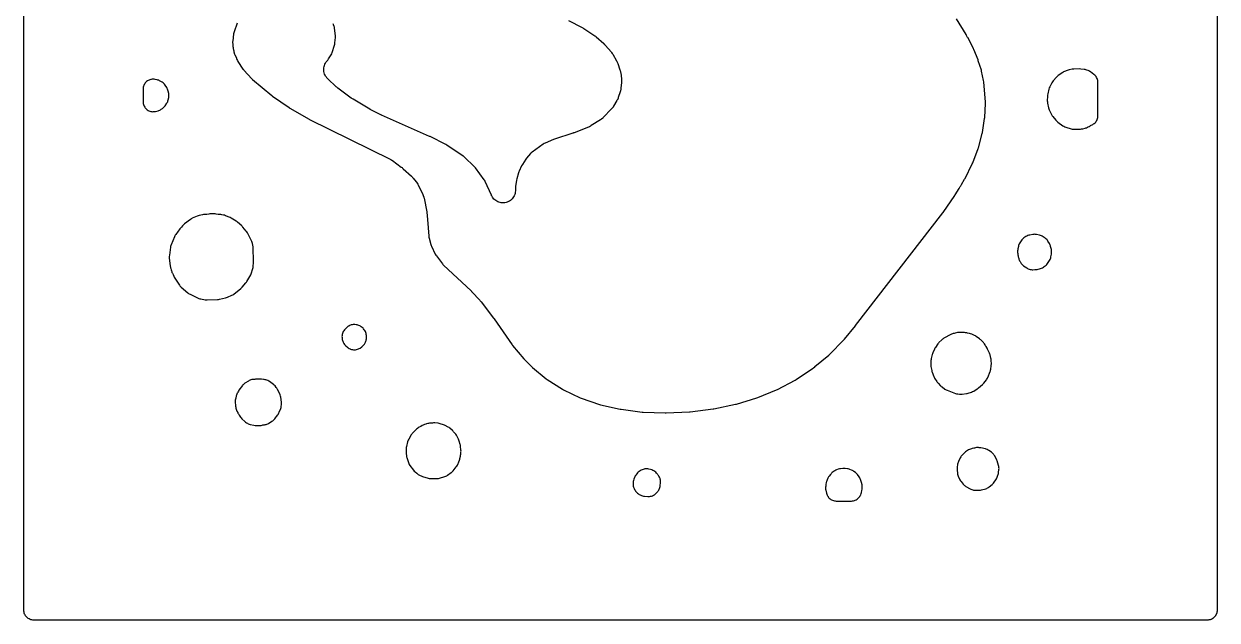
# Model space of a CAD drawing. Header units: millimetres. Extents: x 0 to 300, y 0 to 300.
# Drawn here: x -0.1 to 300.1, y -0.1 to 150 of the extents above; entities that cross this region are included whole.
import ezdxf

# ---------------------------------------------------------------- set-up
doc = ezdxf.new("R2010")
doc.units = ezdxf.units.MM
doc.layers.add('CUT', color=7, linetype='CONTINUOUS')

msp = doc.modelspace()

# ---------------------------------------------------------------- linework, layer by layer
at = {"layer": 'CUT'}
for points in [[(300.1485, 297.0131), (300.1485, 2.4114), (300.1339, 2.114), (300.1297, 2.0799), (300.102, 1.893), (300.1003, 1.8816), (300.099, 1.8729), (300.0988, 1.8714), (300.0917, 1.8394), (300.0401, 1.6336), (300.0302, 1.6033), (299.9584, 1.4029), (299.9456, 1.3737), (299.8932, 1.2629), (299.8922, 1.2608), (299.8547, 1.1814), (299.8388, 1.1531), (299.838, 1.1519), (299.8352, 1.1471), (299.8173, 1.1173), (299.7299, 0.9714), (299.7105, 0.9436), (299.6986, 0.9275), (299.6934, 0.9206), (299.6729, 0.8929), (299.5852, 0.7747), (299.562, 0.7475), (299.5181, 0.6991), (299.5145, 0.6951), (299.4969, 0.6757), (299.4223, 0.5933), (299.3946, 0.5666), (299.3171, 0.4964), (299.3158, 0.4953), (299.3012, 0.482), (299.2426, 0.4289), (299.2098, 0.4029), (299.0526, 0.2863), (299.0501, 0.2845), (299.048, 0.2829), (299.0479, 0.2828), (299.0096, 0.2581), (298.9887, 0.2456), (298.9747, 0.2372), (298.9376, 0.215), (298.8402, 0.1566), (298.7957, 0.1337), (298.6213, 0.0513), (298.5703, 0.031), (298.3936, -0.0322), (298.3357, -0.0489), (298.3186, -0.0532), (298.2281, -0.0759), (298.2192, -0.0781), (298.159, -0.0932), (298.0942, -0.1052), (297.9198, -0.131), (297.8482, -0.1372), (297.5872, -0.15), (297.0119, -0.15), (297.0112, -0.15), (2.9618, -0.15), (2.4114, -0.15), (2.1453, -0.1369), (2.1053, -0.135), (1.8629, -0.099), (1.6252, -0.0395), (1.3944, 0.0431), (1.1729, 0.1479), (0.9627, 0.2738), (0.7659, 0.4198), (0.5844, 0.5844), (0.4198, 0.7659), (0.2738, 0.9627), (0.1479, 1.1729), (0.0431, 1.3944), (-0.0395, 1.6252), (-0.099, 1.8629), (-0.135, 2.1053), (-0.15, 2.4114), (-0.15, 2.9225), (-0.15, 2.927), (-0.15, 297)], [(53.4877, 150.1516), (52.7483, 148.0152), (52.6747, 147.7594), (52.6288, 147.4972), (52.4064, 145.6553), (52.3899, 145.4425), (52.3916, 145.2292), (52.4115, 145.0167), (52.4574, 144.6809), (52.4709, 144.2747), (52.4922, 144.0211), (52.5393, 143.7709), (52.6378, 143.3625), (52.6505, 143.2698), (52.7106, 142.9693), (52.792, 142.7238), (52.8136, 142.6342), (52.8833, 142.3971), (52.9762, 142.168), (53.2361, 141.6083), (53.4873, 140.9818), (53.5938, 140.751), (53.7232, 140.5321), (54.9832, 138.6291), (55.1023, 138.4641), (55.2345, 138.3094), (57.1933, 136.197), (57.4206, 135.9808), (62.2199, 131.9585), (62.4013, 131.8201), (66.5962, 128.9117), (66.6277, 128.8902), (66.6335, 128.8863), (66.7698, 128.8011), (71.6132, 125.9851), (71.6416, 125.9688), (71.6465, 125.966), (71.7681, 125.9018), (92.0185, 115.9059), (92.156, 115.8345), (92.1803, 115.8212), (92.4458, 115.6616), (92.469, 115.6463), (92.5966, 115.5584), (94.8339, 113.9484), (95.0287, 113.7982), (95.1575, 113.692), (95.3421, 113.5294), (97.3785, 111.6131), (97.5373, 111.4545), (97.6419, 111.3435), (97.7909, 111.1756), (98.5661, 110.2478), (98.6645, 110.1248), (98.6817, 110.1025), (98.8481, 109.8654), (98.994, 109.6152), (99.0072, 109.5902), (99.0778, 109.4494), (100.2479, 106.989), (100.3374, 106.7855), (100.3522, 106.7488), (100.4942, 106.3279), (100.5046, 106.2897), (100.5567, 106.0736), (101.2723, 102.6623), (101.2891, 102.5662), (101.37, 101.6892), (101.3701, 101.6884), (101.3727, 101.6597), (101.4601, 100.7122), (101.7664, 96.5336), (101.7963, 96.2904), (101.8498, 96.0514), (102.2995, 94.4216), (102.3656, 94.2167), (102.4491, 94.0184), (103.3942, 92.0186), (103.5142, 91.7948), (103.6562, 91.5844), (105.1743, 89.5652), (105.3127, 89.3969), (105.4652, 89.2414), (112.3785, 82.7777), (112.4659, 82.6933), (112.5243, 82.6351), (112.6089, 82.5479), (114.5924, 80.4367), (114.7223, 80.291), (114.8079, 80.1898), (114.9301, 80.0376), (118.0567, 75.9256), (118.105, 75.8607), (118.1373, 75.8163), (118.1841, 75.7504), (122.7263, 69.2099), (122.8489, 69.0478), (125.6599, 65.6302), (125.8234, 65.4501), (127.6661, 63.6082), (127.8433, 63.4473), (131.2944, 60.6026), (131.5513, 60.4169), (135.3809, 58.0026), (135.6382, 57.8608), (139.8722, 55.8421), (140.1416, 55.7324), (144.7223, 54.1713), (144.9843, 54.0976), (149.9429, 52.991), (150.1604, 52.9525), (155.4305, 52.2571), (155.6706, 52.2372), (161.2582, 52.0427), (161.2956, 52.0417), (161.3024, 52.0416), (161.4603, 52.0434), (167.3228, 52.2979), (167.5279, 52.3153), (173.3179, 53.0472), (173.3542, 53.0521), (173.3608, 53.053), (173.5131, 53.0793), (178.9511, 54.1944), (179.1804, 54.2528), (184.3176, 55.8247), (184.5285, 55.8997), (189.2776, 57.8325), (189.5017, 57.9368), (193.9515, 60.2841), (194.1813, 60.4215), (198.3584, 63.2337), (198.5579, 63.383), (198.8935, 63.6613), (198.9032, 63.6685), (198.9393, 63.6992), (202.4324, 66.5958), (202.6183, 66.7665), (206.1961, 70.4009), (206.3495, 70.5718), (209.1161, 73.9539), (209.1588, 74.0077), (231.1198, 102.4132), (231.1362, 102.4347), (231.1392, 102.4386), (231.2058, 102.531), (234.1356, 106.7976), (234.1517, 106.8213), (234.1545, 106.8255), (234.2189, 106.9268), (235.1988, 108.5532), (235.5083, 109.0264), (235.62, 109.2146), (235.8009, 109.5524), (236.6034, 110.8842), (236.7046, 111.0696), (238.5378, 114.7906), (238.6305, 115.003), (239.995, 118.5737), (240.0738, 118.8164), (241.0287, 122.3648), (241.0862, 122.6384), (241.6239, 126.1719), (241.6489, 126.4166), (241.8345, 129.9444), (241.83, 130.2756), (241.4188, 135.4047), (241.3737, 135.7178), (240.8814, 138.0664), (240.8163, 138.3137), (240.0497, 140.7155), (240.0382, 140.7507), (240.036, 140.7572), (239.9818, 140.9034), (238.9234, 143.5068), (238.8389, 143.6924), (237.4516, 146.4391), (237.4359, 146.4696), (237.4331, 146.475), (237.3626, 146.601), (237.1695, 146.9238), (237.0944, 147.0857), (236.9623, 147.3333), (234.5848, 151.244)], [(136.8857, 150.8531), (140.3314, 149.0509), (140.4902, 148.9628), (140.5967, 148.9004), (140.7511, 148.8047), (143.3255, 147.1225), (143.5402, 146.9712), (143.6822, 146.8635), (143.8858, 146.6975), (145.802, 145.0205), (145.9048, 144.9271), (145.9229, 144.91), (146.1177, 144.7122), (146.1345, 144.6939), (146.2262, 144.5897), (147.6186, 142.9491), (147.7213, 142.8227), (147.7392, 142.7997), (147.9275, 142.5341), (147.9433, 142.5096), (148.0287, 142.371), (148.9927, 140.7258), (149.0823, 140.5638), (149.0976, 140.5345), (149.2522, 140.1984), (149.2646, 140.1677), (149.3293, 139.9943), (149.8612, 138.4542), (149.9198, 138.2694), (149.9293, 138.2362), (150.0174, 137.8588), (150.0235, 137.8247), (150.0528, 137.6331), (150.2427, 136.1303), (150.2636, 135.9165), (150.2662, 135.8783), (150.271, 135.449), (150.2692, 135.4108), (150.2532, 135.1966), (150.1048, 133.7672), (150.0789, 133.5687), (150.0733, 133.5334), (149.9897, 133.1419), (149.9804, 133.1074), (149.9231, 132.9155), (149.4507, 131.4758), (149.3842, 131.2898), (149.3714, 131.2569), (149.2095, 130.8966), (149.1934, 130.8653), (149.0984, 130.692), (148.2606, 129.2551), (148.1439, 129.0679), (148.1222, 129.0352), (147.857, 128.683), (147.8315, 128.6531), (147.6838, 128.4893), (145.7606, 126.4787), (145.598, 126.3187), (145.5682, 126.2912), (145.2154, 126.0024), (145.1825, 125.9787), (144.9936, 125.8509), (142.6535, 124.3699), (142.5043, 124.2803), (142.4773, 124.2649), (142.1673, 124.1068), (142.139, 124.094), (141.9788, 124.0259), (138.3179, 122.5698), (138.1994, 122.5249), (138.1184, 122.4958), (137.9984, 122.455), (133.3524, 120.9616), (133.1406, 120.8828), (131.0467, 119.994), (130.7971, 119.8712), (130.5627, 119.7215), (127.7812, 117.7186), (127.5542, 117.534), (127.3502, 117.3241), (126.3566, 116.1738), (126.1597, 115.9132), (125.2957, 114.5995), (125.1194, 114.2837), (124.4662, 112.8852), (124.3917, 112.7083), (124.331, 112.5261), (123.8869, 111.0004), (123.8124, 110.6552), (123.5811, 109.0367), (123.556, 108.683), (123.556, 108.1525), (123.5515, 107.9705), (123.55, 107.938), (123.5175, 107.605), (123.4586, 107.3055), (123.3709, 107.0131), (123.2553, 106.7306), (123.1129, 106.4606), (122.945, 106.2057), (122.7531, 105.9683), (122.5391, 105.7506), (122.305, 105.5547), (122.0531, 105.3824), (121.7856, 105.2354), (121.5051, 105.1149), (121.2143, 105.0222), (120.9158, 104.9582), (120.6125, 104.9234), (120.3073, 104.9181), (120.0031, 104.9425), (119.7026, 104.9962), (119.4087, 105.0789), (119.1243, 105.1896), (118.8519, 105.3274), (118.5942, 105.4909), (118.3535, 105.6787), (118.1322, 105.8889), (117.9322, 106.1196), (117.7556, 106.3685), (117.5894, 106.6589), (117.5746, 106.6879), (117.4959, 106.852), (115.9481, 110.2924), (115.83, 110.5224), (115.6887, 110.739), (113.4791, 113.7713), (113.3365, 113.9493), (113.1782, 114.1136), (110.7073, 116.4552), (110.5491, 116.5929), (110.3799, 116.717), (106.2832, 119.4639), (106.015, 119.6205), (102.06, 121.6112), (102.0392, 121.6216), (102.0355, 121.6234), (101.9467, 121.665), (89.8533, 127.034), (89.7753, 127.0697), (89.7225, 127.0946), (89.6453, 127.1321), (87.1814, 128.3638), (87.0663, 128.4239), (86.9887, 128.4661), (86.8758, 128.5301), (82.6893, 130.999), (82.5136, 131.1093), (82.3964, 131.1874), (82.2271, 131.3073), (78.8682, 133.8264), (78.7114, 133.9507), (78.6071, 134.0379), (78.4572, 134.1704), (76.3664, 136.1192), (76.2311, 136.2518), (76.2075, 136.2761), (75.9781, 136.5379), (75.794, 136.7967), (75.6369, 137.0727), (75.5084, 137.3632), (75.4099, 137.6651), (75.3424, 137.9755), (75.3065, 138.2911), (75.3027, 138.6086), (75.3309, 138.925), (75.3908, 139.2369), (75.4819, 139.5411), (75.6033, 139.8346), (75.7536, 140.1144), (75.9485, 140.4029), (75.9688, 140.4299), (76.0865, 140.5784), (76.3364, 140.8781), (76.5488, 141.1743), (77.1923, 142.2255), (77.3323, 142.4882), (77.4401, 142.7656), (78.0344, 144.6146), (78.1075, 144.8977), (78.1469, 145.1875), (78.2501, 146.5256), (78.2571, 146.7624), (78.2417, 146.9989), (78.024, 148.9229), (77.988, 149.1482), (77.9316, 149.3694), (77.8553, 149.5844), (77.8094, 149.6972), (77.783, 149.8228), (77.7303, 150.0298)]]:
    msp.add_lwpolyline(points, dxfattribs=at)
for points in [[(257.7827, 128.6116), (257.8901, 128.3431), (258.4229, 127.2061), (258.5207, 127.0185), (258.634, 126.8399), (258.762, 126.6715), (259.5487, 125.7225), (259.6945, 125.5614), (259.8537, 125.4135), (260.0252, 125.2801), (261.3391, 124.3464), (261.5694, 124.201), (261.8141, 124.0814), (262.0704, 123.9892), (263.4441, 123.5781), (263.6995, 123.5161), (263.96, 123.4813), (264.2227, 123.4739), (264.4169, 123.4787), (264.5212, 123.4666), (264.7388, 123.4605), (264.9561, 123.4732), (265.1981, 123.4981), (265.792, 123.5128), (266.0565, 123.5334), (266.3173, 123.5819), (266.9092, 123.725), (267.1129, 123.7834), (267.3109, 123.8589), (267.5018, 123.9509), (267.6275, 124.0182), (267.7135, 124.048), (267.9415, 124.1536), (268.1578, 124.2815), (268.3202, 124.389), (268.8283, 124.6609), (269.0385, 124.7871), (269.2354, 124.9333), (269.417, 125.098), (269.5816, 125.2798), (269.7276, 125.4768), (269.8536, 125.6871), (269.9584, 125.9088), (270.041, 126.1397), (270.1005, 126.3776), (270.1365, 126.6201), (270.1485, 126.865), (270.1485, 126.9423), (270.1485, 135.242), (270.1485, 135.2551), (270.1395, 135.4298), (270.137, 135.4814), (270.1367, 135.4834), (270.1352, 135.5124), (270.0956, 135.767), (270.0299, 136.0161), (269.9389, 136.2572), (269.8236, 136.4876), (269.6852, 136.7049), (269.5252, 136.9068), (269.3452, 137.0912), (269.1472, 137.2561), (268.2827, 137.9036), (268.0941, 138.0319), (267.8945, 138.1424), (267.6858, 138.2343), (267.3289, 138.3723), (267.1214, 138.4423), (266.9086, 138.4938), (266.6921, 138.5266), (265.8246, 138.619), (265.5164, 138.6327), (264.069, 138.6077), (263.8632, 138.5956), (263.6591, 138.5667), (262.9499, 138.436), (262.6794, 138.3703), (262.4178, 138.275), (261.7466, 137.9872), (261.5254, 137.8792), (261.3158, 137.7499), (260.1627, 136.9574), (259.9966, 136.8328), (259.8415, 136.6949), (259.6984, 136.5446), (258.9096, 135.6445), (258.7305, 135.4142), (258.5793, 135.1646), (258.031, 134.1266), (257.9116, 133.8651), (257.8229, 133.5916), (257.5047, 132.3753), (257.4461, 132.0792), (257.4236, 131.7782), (257.407, 130.6174), (257.4183, 130.3414), (257.46, 130.0684), (257.707, 128.8907)], [(30.031, 129.4514), (30.1308, 129.2341), (30.251, 129.0273), (30.3904, 128.8329), (30.5477, 128.6527), (30.7216, 128.4884), (30.9103, 128.3415), (31.1122, 128.2133), (31.3254, 128.1049), (31.5481, 128.0174), (31.778, 127.9516), (32.0132, 127.9081), (32.2515, 127.8873), (32.4907, 127.8893), (32.7286, 127.9141), (32.963, 127.9616), (33.6449, 128.1341), (33.8558, 128.1974), (34.0603, 128.2791), (34.2568, 128.3784), (34.4438, 128.4947), (34.7406, 128.6977), (34.9319, 128.8426), (35.1084, 129.0051), (35.2685, 129.1838), (35.4108, 129.3771), (35.8177, 129.9893), (35.9385, 130.1912), (36.0399, 130.4035), (36.1209, 130.6244), (36.1807, 130.852), (36.3085, 131.4519), (36.3497, 131.711), (36.3634, 131.973), (36.3497, 132.235), (36.3085, 132.4941), (36.1824, 133.0861), (36.1214, 133.3172), (36.0387, 133.5414), (35.935, 133.7567), (35.8111, 133.9611), (35.4076, 134.5605), (35.2477, 134.7727), (35.0662, 134.9668), (34.8651, 135.1405), (34.6467, 135.2918), (34.1731, 135.5841), (33.9851, 135.6892), (33.7888, 135.7778), (33.5855, 135.8491), (33.3769, 135.9027), (32.8989, 136.0036), (32.638, 136.0445), (32.3742, 136.0576), (32.1105, 136.0428), (31.8499, 136.0002), (31.8176, 135.9932), (31.5839, 135.9303), (31.3573, 135.845), (31.14, 135.7383), (30.9341, 135.611), (30.7415, 135.4644), (30.5639, 135.2998), (30.4031, 135.1189), (30.2605, 134.9232), (30.1376, 134.7147), (30.0353, 134.4952), (29.9548, 134.2669), (29.8968, 134.0319), (29.8617, 133.7924), (29.85, 133.5506), (29.85, 133.4333), (29.85, 130.484), (29.85, 130.3853), (29.8614, 130.1464), (29.8957, 129.9097), (29.9524, 129.6773)], [(36.7146, 88.7812), (36.7638, 88.5757), (36.8303, 88.375), (36.9537, 88.0493), (37.0036, 87.8261), (37.0578, 87.6236), (37.1288, 87.4263), (37.2161, 87.2357), (37.3948, 86.885), (37.5631, 86.4409), (37.6805, 86.1778), (37.8275, 85.93), (38.9753, 84.226), (39.108, 84.0468), (39.2561, 83.8801), (39.4186, 83.7273), (41.1083, 82.2739), (41.2813, 82.1379), (41.4655, 82.0177), (41.6596, 81.9141), (43.7082, 80.934), (43.915, 80.8462), (44.1288, 80.7774), (44.348, 80.728), (45.4652, 80.5286), (45.7281, 80.496), (45.993, 80.4913), (48.6205, 80.5846), (48.8604, 80.6047), (49.0972, 80.6477), (50.6052, 80.9978), (50.8482, 81.0673), (51.0829, 81.161), (52.1791, 81.6642), (52.4366, 81.801), (52.6764, 81.967), (54.4394, 83.3459), (54.6256, 83.5068), (54.795, 83.6853), (55.7248, 84.7668), (55.8664, 84.9476), (55.9908, 85.1406), (56.9368, 86.7688), (57.0658, 87.0232), (57.165, 87.2906), (57.4166, 88.1094), (57.4839, 88.3823), (57.5201, 88.661), (57.6323, 90.1927), (57.6386, 90.4177), (57.5875, 93.4273), (57.5733, 93.6538), (57.5387, 93.878), (57.369, 94.7213), (57.3127, 94.9466), (57.2357, 95.1657), (57.1387, 95.3767), (56.1145, 97.3569), (55.9769, 97.5907), (55.8148, 97.8083), (54.9544, 98.8413), (54.8229, 98.9871), (54.6804, 99.1221), (53.6129, 100.0568), (53.4374, 100.197), (53.2501, 100.3209), (52.0249, 101.0544), (51.743, 101.1996), (50.6082, 101.6962), (50.3634, 101.7884), (50.1102, 101.8545), (49.6423, 101.9509), (49.3915, 101.9894), (49.138, 102.0022), (48.7112, 102.0022), (48.2274, 102.0969), (47.9886, 102.1317), (47.7475, 102.1434), (46.858, 102.1434), (46.6218, 102.1322), (46.3877, 102.0987), (45.8834, 102.0021), (45.3132, 102.0021), (45.0422, 101.9874), (44.7744, 101.9433), (43.9372, 101.7585), (43.6752, 101.6855), (43.4226, 101.5845), (42.2383, 101.0342), (42.0048, 100.9103), (41.7856, 100.7624), (40.2542, 99.6065), (40.092, 99.473), (39.9415, 99.3263), (39.8039, 99.1675), (39.54, 98.8357), (39.2719, 98.5677), (39.0818, 98.3546), (38.9173, 98.1211), (38.7225, 97.8082), (38.0778, 96.9978), (37.9394, 96.8057), (37.8197, 96.6015), (37.7199, 96.3868), (36.8989, 94.377), (36.8272, 94.1777), (36.7726, 93.9731), (36.7356, 93.7646), (36.4598, 91.7122), (36.4377, 91.4107), (36.4522, 91.1087), (36.6828, 88.9902)], [(249.9392, 92.9095), (249.9296, 92.6737), (249.9422, 92.4381), (249.977, 92.2048), (250.0002, 92.0873), (250.0264, 91.7989), (250.0569, 91.5756), (250.1074, 91.356), (250.1775, 91.1418), (250.1952, 91.1006), (250.2217, 90.9668), (250.2736, 90.7537), (250.3439, 90.5461), (250.4322, 90.3454), (250.5377, 90.1532), (250.7132, 89.8644), (250.8615, 89.6471), (251.0317, 89.4466), (251.2221, 89.2651), (251.4304, 89.1046), (252.2197, 88.5603), (252.4192, 88.4361), (252.6296, 88.3312), (252.8488, 88.2465), (253.0751, 88.1828), (253.1684, 88.1612), (253.3728, 88.1227), (253.5797, 88.1014), (253.7877, 88.0974), (254.3113, 88.109), (254.5953, 88.1315), (254.8748, 88.1862), (255.6837, 88.3928), (255.9389, 88.4728), (256.1841, 88.5796), (256.4165, 88.7119), (256.6335, 88.8684), (257.0934, 89.239), (257.303, 89.4283), (257.4898, 89.6401), (257.6516, 89.8717), (257.9949, 90.4273), (258.1107, 90.6364), (258.2059, 90.8557), (258.2798, 91.083), (258.3317, 91.3163), (258.4443, 91.9694), (258.472, 92.1856), (258.4807, 92.4033), (258.4704, 92.621), (258.4502, 92.7704), (258.4551, 92.9033), (258.439, 93.1551), (258.3976, 93.404), (258.3313, 93.6475), (258.2434, 93.9159), (258.2088, 94.0672), (258.1359, 94.2889), (258.0425, 94.5028), (257.9296, 94.7071), (257.5685, 95.2941), (257.4253, 95.5024), (257.2619, 95.6952), (257.0798, 95.8705), (256.8809, 96.0265), (256.3568, 96.3965), (256.1396, 96.5337), (255.9094, 96.6478), (255.6688, 96.7378), (255.4201, 96.8025), (254.7044, 96.9502), (254.4663, 96.9874), (254.2256, 97.0016), (253.9847, 96.9925), (253.7458, 96.9602), (252.9723, 96.8175), (252.7259, 96.759), (252.4867, 96.6759), (252.2572, 96.569), (252.0396, 96.4395), (251.5274, 96.0982), (251.3224, 95.9459), (251.1339, 95.7735), (250.9641, 95.5827), (250.8146, 95.3756), (250.4802, 94.8588), (250.3576, 94.6471), (250.2561, 94.4244), (250.177, 94.1929), (250.1208, 93.9547), (250.0109, 93.3591), (249.9909, 93.2767), (249.9734, 93.1561), (249.9711, 93.1432), (249.9633, 93.0858), (249.9573, 93.0445), (249.9571, 93.0402)], [(80.0359, 72.0608), (79.9671, 71.815), (79.9237, 71.5635), (79.9061, 71.3088), (79.9147, 71.0537), (79.9414, 70.738), (79.9714, 70.5097), (80.0222, 70.2852), (80.0935, 70.0664), (80.1846, 69.855), (80.2519, 69.7167), (80.3769, 69.4904), (80.5247, 69.2782), (80.6935, 69.0824), (80.8817, 68.905), (81.287, 68.5609), (81.4945, 68.4026), (81.7173, 68.2668), (81.9531, 68.155), (82.0456, 68.1169), (82.2882, 68.0313), (82.5383, 67.9711), (82.7932, 67.9369), (83.0503, 67.9291), (83.3068, 67.9477), (83.3353, 67.9513), (83.5712, 67.9922), (83.8021, 68.0555), (84.0259, 68.1406), (84.2405, 68.2468), (84.4439, 68.3729), (84.8865, 68.6777), (85.0749, 68.821), (85.2489, 68.9815), (85.407, 69.1578), (85.5476, 69.3482), (85.6403, 69.4869), (85.7526, 69.6718), (85.8485, 69.8658), (85.9272, 70.0673), (85.9882, 70.2749), (86.027, 70.4316), (86.0794, 70.7103), (86.0999, 70.9932), (86.0882, 71.2766), (86.0602, 71.5618), (86.0227, 71.8125), (85.96, 72.058), (85.8727, 72.296), (85.7876, 72.496), (85.6632, 72.7481), (85.5113, 72.9846), (85.3338, 73.2026), (85.1996, 73.3496), (84.9964, 73.5483), (84.7719, 73.7227), (84.5291, 73.8705), (84.3661, 73.9574), (84.149, 74.06), (83.9232, 74.1414), (83.6905, 74.2007), (83.4533, 74.2374), (83.1753, 74.2668), (82.9397, 74.2806), (82.7038, 74.2721), (82.4698, 74.2413), (82.2397, 74.1886), (82.0156, 74.1145), (81.7995, 74.0196), (81.5933, 73.9047), (81.4982, 73.8456), (81.3043, 73.7122), (81.1238, 73.5612), (80.9584, 73.3938), (80.5473, 72.9369), (80.3864, 72.7387), (80.2467, 72.5251), (80.1294, 72.2983)], [(228.3715, 62.4882), (228.4407, 62.2766), (228.8352, 61.2307), (228.9353, 61.001), (229.0579, 60.7825), (229.5816, 59.9494), (229.731, 59.7371), (229.9016, 59.5414), (230.5689, 58.8519), (230.7323, 58.6976), (230.9089, 58.5585), (231.6144, 58.0528), (231.8001, 57.9317), (231.9958, 57.8276), (232.2, 57.7412), (234.3133, 56.9557), (234.5888, 56.871), (234.8722, 56.8186), (235.3043, 56.7643), (235.5201, 56.7466), (235.7367, 56.7476), (235.9524, 56.7674), (237.055, 56.9169), (237.2654, 56.9547), (237.4718, 57.0103), (238.3347, 57.2828), (238.6199, 57.3924), (238.8897, 57.5361), (239.7847, 58.0855), (239.9569, 58.2012), (240.1189, 58.3309), (241.0991, 59.1846), (241.2736, 59.3521), (241.4311, 59.5357), (242.0776, 60.3675), (242.208, 60.5519), (242.3212, 60.7472), (242.4163, 60.952), (243.019, 62.4198), (243.0905, 62.617), (243.1452, 62.8195), (243.1827, 63.0259), (243.3016, 63.8832), (243.3221, 64.0992), (243.3238, 64.3162), (243.2872, 65.3382), (243.2661, 65.5852), (243.2205, 65.829), (243.0313, 66.6223), (242.9714, 66.832), (242.8936, 67.0357), (242.7983, 67.2318), (242.5366, 67.7154), (242.4681, 67.9148), (242.3779, 68.117), (242.2701, 68.3105), (241.9853, 68.7725), (241.8927, 68.9053), (241.7306, 69.205), (241.612, 69.402), (241.4758, 69.5872), (241.3231, 69.7592), (240.7029, 70.3962), (240.5283, 70.5592), (240.3389, 70.7048), (239.4928, 71.2932), (239.3, 71.4146), (239.097, 71.5179), (238.3826, 71.8416), (238.0997, 71.9496), (237.8058, 72.0226), (237.3386, 72.109), (237.1511, 72.164), (236.8603, 72.2308), (236.5635, 72.2624), (235.5132, 72.3112), (235.2821, 72.3113), (235.0519, 72.29), (234.8247, 72.2475), (234.2228, 72.1059), (233.9499, 72.0629), (233.7392, 72.0203), (233.5331, 71.9599), (233.3329, 71.8819), (233.1401, 71.7871), (231.403, 70.8376), (231.2091, 70.7199), (231.0267, 70.5852), (230.8572, 70.4344), (230.1472, 69.7425), (229.993, 69.5781), (229.8543, 69.4004), (229.231, 68.5236), (229.0991, 68.3173), (228.988, 68.0992), (228.5741, 67.1775), (228.4852, 66.9504), (228.4189, 66.7158), (228.192, 65.7331), (228.1496, 65.4992), (228.1296, 65.2623), (228.0933, 64.2698), (228.0982, 63.996), (228.1331, 63.7243), (228.3213, 62.7051)], [(53.0506, 54.7325), (53.0646, 54.578), (53.0587, 54.468), (53.0794, 54.1642), (53.1193, 53.8574), (53.1403, 53.7426), (53.1635, 53.4867), (53.2012, 53.225), (53.2664, 52.9688), (53.3582, 52.721), (53.4758, 52.4842), (53.66, 52.1576), (53.7247, 51.9965), (53.8292, 51.7928), (53.9519, 51.5995), (54.0684, 51.4333), (54.2075, 51.1867), (54.3493, 50.9638), (54.5138, 50.7571), (54.6991, 50.5689), (55.454, 49.8794), (55.6507, 49.7174), (55.8628, 49.5762), (56.0971, 49.437), (56.3163, 49.3211), (56.5459, 49.2274), (56.7836, 49.157), (57.7495, 48.9221), (58.0273, 48.871), (58.3091, 48.8516), (58.483, 48.8592), (58.4915, 48.8584), (58.6983, 48.8559), (59.2563, 48.8722), (59.5485, 48.8979), (59.8357, 48.9577), (60.0249, 49.0088), (60.3713, 49.0438), (60.5903, 49.0758), (60.8056, 49.127), (61.0156, 49.197), (61.2185, 49.2853), (61.4128, 49.3913), (62.2955, 49.9245), (62.4977, 50.0606), (62.6857, 50.2156), (62.8577, 50.3882), (63.0121, 50.5768), (63.3563, 51.0417), (63.3654, 51.0506), (63.535, 51.2335), (63.6855, 51.4324), (63.8155, 51.6454), (63.8463, 51.7095), (63.9328, 51.8384), (64.0437, 52.0425), (64.1352, 52.256), (64.4818, 53.1811), (64.5613, 53.433), (64.6138, 53.6919), (64.6659, 54.0439), (64.6888, 54.2682), (64.6915, 54.4936), (64.6738, 54.7184), (64.5141, 56.0042), (64.4635, 56.2819), (64.3819, 56.5522), (64.2704, 56.8115), (63.7078, 57.94), (63.6059, 58.1243), (63.4889, 58.2995), (63.3576, 58.4642), (63.0568, 58.8103), (62.8675, 59.0056), (62.6583, 59.1791), (61.6755, 59.9075), (61.4569, 60.0524), (61.2243, 60.1736), (60.9802, 60.2697), (60.7647, 60.3419), (60.559, 60.4011), (60.3489, 60.4424), (60.136, 60.4657), (59.6372, 60.4986), (59.4108, 60.5032), (59.2422, 60.4991), (58.5767, 60.523), (58.3561, 60.5212), (58.1365, 60.4999), (57.9627, 60.4675), (57.6584, 60.4599), (57.43, 60.4438), (57.2041, 60.4069), (56.9824, 60.3494), (56.767, 60.2719), (56.5595, 60.175), (56.3618, 60.0595), (55.4874, 59.4936), (55.3102, 59.3676), (55.1446, 59.2268), (54.9919, 59.072), (54.8532, 58.9046), (53.9764, 57.7475), (53.8247, 57.523), (53.6982, 57.2835), (53.6271, 57.1041), (53.5546, 56.9813), (53.4416, 56.7303), (53.3549, 56.5054), (53.2873, 56.3054), (53.2369, 56.1004), (53.2039, 55.8918), (53.1972, 55.834), (53.1698, 55.7522), (53.1005, 55.5033), (53.0573, 55.2485), (53.0406, 54.9907)], [(96.0589, 42.6824), (96.0486, 42.4742), (96.047, 42.1423), (96.064, 41.8386), (96.101, 41.6329), (96.1084, 41.4481), (96.1283, 41.2176), (96.1695, 40.9899), (96.2316, 40.767), (96.6319, 39.5499), (96.7305, 39.2972), (96.8559, 39.0567), (97.0067, 38.8311), (97.9268, 37.6042), (98.1031, 37.3942), (98.3013, 37.2048), (98.7428, 36.827), (98.9207, 36.6881), (99.1105, 36.5658), (99.6001, 36.2808), (99.8578, 36.1501), (100.1288, 36.05), (101.5805, 35.6073), (101.808, 35.5495), (102.0398, 35.5133), (102.2741, 35.4989), (103.67, 35.4791), (103.9325, 35.4891), (104.1924, 35.5266), (104.4469, 35.5912), (105.7895, 36.0081), (106.039, 36.1004), (106.2773, 36.2186), (106.5017, 36.3616), (107.4096, 37.0104), (107.5848, 37.1478), (107.7471, 37.3002), (107.8952, 37.4664), (108.6729, 38.4221), (108.8393, 38.6521), (108.9786, 38.8994), (109.167, 39.2837), (109.2614, 39.502), (109.3347, 39.7283), (109.4434, 40.128), (109.46, 40.1662), (109.5388, 40.3721), (109.5992, 40.5842), (109.6406, 40.8007), (109.6573, 40.9145), (109.7239, 41.1595), (109.7738, 41.3831), (109.8031, 41.6103), (109.8521, 42.2063), (109.8605, 42.4288), (109.8491, 42.6511), (109.7527, 43.6519), (109.7196, 43.8826), (109.6651, 44.1093), (109.4208, 44.9508), (109.3414, 45.1815), (109.24, 45.4033), (108.8174, 46.2194), (108.6894, 46.4387), (108.5397, 46.6439), (108.0075, 47.3006), (107.8588, 47.4682), (107.6957, 47.6218), (107.0646, 48.1647), (106.8578, 48.3246), (106.6355, 48.462), (105.9126, 48.8581), (105.6962, 48.9635), (105.4707, 49.0476), (104.6465, 49.3104), (104.3922, 49.3769), (104.1324, 49.4164), (103.3144, 49.4971), (103.1068, 49.5089), (102.899, 49.5034), (102.6924, 49.4806), (102.5751, 49.4628), (102.1176, 49.4451), (101.8994, 49.427), (101.6836, 49.39), (101.4719, 49.3342), (101.2171, 49.255), (100.9675, 49.203), (100.711, 49.12), (100.5061, 49.0283), (100.3215, 48.9589), (100.0635, 48.826), (99.7704, 48.6528), (99.2946, 48.4081), (99.0803, 48.2842), (98.8792, 48.1396), (98.6935, 47.9758), (97.7482, 47.0552), (97.5911, 46.8875), (97.4501, 46.7061), (97.3263, 46.5125), (96.6903, 45.4089), (96.5868, 45.2089), (96.5016, 45.0005), (96.4356, 44.7852), (96.1287, 43.5955), (96.0793, 43.3568), (96.0535, 43.1145), (96.0514, 42.8708)], [(234.809, 36.8258), (234.8488, 36.591), (234.9107, 36.3611), (234.9943, 36.1382), (235.3314, 35.3544), (235.4328, 35.1457), (235.5532, 34.9474), (235.6915, 34.761), (236.2242, 34.1086), (236.3797, 33.9352), (236.5508, 33.7771), (236.7358, 33.6355), (236.9331, 33.5118), (237.988, 32.9173), (238.1931, 32.8138), (238.4069, 32.7296), (238.6275, 32.6653), (238.8531, 32.6216), (239.0817, 32.5988), (240.0449, 32.5472), (240.3217, 32.5477), (240.5967, 32.5788), (240.8666, 32.6401), (241.9347, 32.9458), (242.1696, 33.0258), (242.3954, 33.1288), (242.6099, 33.2536), (242.8109, 33.3991), (243.5425, 33.9858), (243.735, 34.1572), (243.9089, 34.3476), (244.0622, 34.5548), (244.475, 35.1776), (244.6033, 35.3942), (244.7092, 35.6225), (244.9974, 36.3359), (245.0747, 36.5564), (245.131, 36.783), (245.166, 37.014), (245.2468, 37.7916), (245.2602, 38.0504), (245.2467, 38.3092), (245.2065, 38.5651), (245.14, 38.8156), (244.7817, 39.9294), (244.6949, 40.1596), (244.5859, 40.3802), (244.0821, 41.2848), (243.9639, 41.4763), (243.8289, 41.6563), (243.6783, 41.8235), (243.5132, 41.9765), (243.3351, 42.114), (242.7033, 42.5579), (242.5, 42.6865), (242.2854, 42.795), (242.0612, 42.8824), (241.8297, 42.9478), (240.6748, 43.215), (240.4371, 43.258), (240.2379, 43.2745), (240.0661, 43.2972), (239.8184, 43.3053), (239.5711, 43.2887), (239.3266, 43.2478), (239.0874, 43.1829), (238.9243, 43.1207), (238.5378, 43.0585), (238.291, 43.006), (238.0507, 42.9288), (237.8194, 42.8278), (237.5995, 42.7039), (236.8366, 42.2221), (236.6347, 42.0801), (236.4477, 41.919), (236.2776, 41.7402), (235.7645, 41.1446), (235.6187, 40.9583), (235.4911, 40.759), (235.383, 40.5485), (235.0413, 39.7977), (234.9548, 39.5816), (234.8888, 39.3584), (234.8439, 39.13), (234.7205, 38.3011), (234.6975, 38.0789), (234.6945, 37.8556), (234.7114, 37.6329)], [(156.8888, 30.9989), (157.1087, 30.9935), (157.3282, 31.0074), (157.5457, 31.0406), (157.7593, 31.0927), (157.7982, 31.104), (158.0497, 31.1921), (158.2905, 31.3064), (158.5176, 31.4456), (158.7287, 31.6083), (159.0856, 31.915), (159.2426, 32.0621), (159.3864, 32.2222), (159.5158, 32.3941), (159.6301, 32.5765), (159.6499, 32.6114), (159.7527, 32.8132), (159.8368, 33.0235), (159.9016, 33.2405), (159.9464, 33.4625), (159.9603, 33.5518), (159.9852, 33.6548), (160.02, 33.9202), (160.0225, 33.9525), (160.0652, 34.2277), (160.0907, 34.468), (160.0928, 34.7096), (160.0717, 34.9503), (160.0274, 35.1878), (160.0051, 35.2817), (159.946, 35.4902), (159.8691, 35.6927), (159.775, 35.8879), (159.645, 36.1298), (159.5378, 36.3109), (159.4156, 36.4822), (159.2795, 36.6427), (159.0702, 36.8694), (158.8576, 37.0741), (158.6224, 37.2522), (158.3607, 37.4271), (158.1171, 37.5707), (157.8589, 37.6858), (157.5893, 37.7711), (157.1698, 37.878), (156.9016, 37.931), (156.6292, 37.9543), (156.3559, 37.9478), (156.0849, 37.9115), (155.9222, 37.8805), (155.6727, 37.8197), (155.4307, 37.7335), (155.1989, 37.6229), (154.9796, 37.4892), (154.6857, 37.2885), (154.4651, 37.1192), (154.2648, 36.9264), (154.087, 36.7126), (153.8291, 36.3647), (153.6947, 36.1637), (153.5803, 35.9506), (153.487, 35.7275), (153.3359, 35.3103), (153.2553, 35.0419), (153.2053, 34.7662), (153.1865, 34.4866), (153.1822, 34.105), (153.1916, 33.8594), (153.225, 33.6158), (153.2822, 33.3767), (153.3626, 33.1444), (153.4158, 33.0122), (153.5229, 32.7806), (153.6531, 32.5611), (153.805, 32.3561), (153.9771, 32.1676), (154.3132, 31.835), (154.4976, 31.6698), (154.6975, 31.5237), (154.9108, 31.398), (155.1355, 31.2941), (155.2883, 31.2324), (155.5364, 31.1471), (155.7922, 31.0882), (156.0526, 31.0565)], [(202.925, 30.2584), (203.1331, 30.1361), (203.3521, 30.0344), (203.5799, 29.9543), (203.8143, 29.8965), (204.0532, 29.8617), (204.2944, 29.85), (204.407, 29.85), (204.4479, 29.85), (207.9845, 29.85), (208.0573, 29.85), (208.1119, 29.85), (208.3637, 29.8627), (208.613, 29.9007), (208.8571, 29.9636), (209.0937, 30.0508), (209.3203, 30.1614), (209.5346, 30.2942), (209.7344, 30.448), (209.9177, 30.6211), (210.0827, 30.8117), (210.2276, 31.018), (210.351, 31.2379), (210.4443, 31.4257), (210.562, 31.7038), (210.6454, 31.994), (210.7574, 32.4968), (210.8056, 32.7992), (210.8165, 33.1051), (210.8039, 33.591), (210.7783, 33.8897), (210.717, 34.1832), (210.7014, 34.2405), (210.694, 34.2834), (210.6292, 34.518), (210.6201, 34.5418), (210.5078, 35.0014), (210.4365, 35.2409), (210.3416, 35.4721), (210.2241, 35.6926), (210.0851, 35.9003), (209.6125, 36.5358), (209.4649, 36.716), (209.3012, 36.8817), (209.1227, 37.0314), (208.7439, 37.3204), (208.5585, 37.449), (208.3621, 37.5604), (208.1566, 37.6537), (207.7365, 37.8218), (207.5274, 37.8949), (207.3126, 37.9492), (207.0939, 37.9843), (206.5159, 38.0509), (206.2253, 38.0673), (205.9349, 38.0499), (205.3973, 37.986), (205.1028, 37.933), (204.8167, 37.8452), (204.3709, 37.6785), (204.1522, 37.5847), (203.9435, 37.4705), (203.7466, 37.337), (203.2903, 36.9949), (203.1287, 36.8628), (202.9786, 36.7177), (202.8412, 36.5606), (202.4934, 36.1278), (202.3666, 35.9554), (202.2551, 35.7728), (202.1595, 35.5814), (201.9987, 35.2212), (201.8919, 34.9369), (201.8565, 34.7911), (201.8327, 34.7128), (201.7872, 34.4971), (201.7012, 33.9754), (201.6354, 33.6078), (201.6036, 33.3576), (201.5971, 33.1055), (201.6161, 32.854), (201.6603, 32.6057), (201.8442, 31.8085), (201.9081, 31.5812), (201.9932, 31.3609), (202.0986, 31.1496), (202.2235, 30.9492), (202.2377, 30.9287), (202.3843, 30.737), (202.5488, 30.5603), (202.7296, 30.4002)]]:
    msp.add_lwpolyline(points, close=True, dxfattribs=at)

doc.saveas('drawing.dxf')
